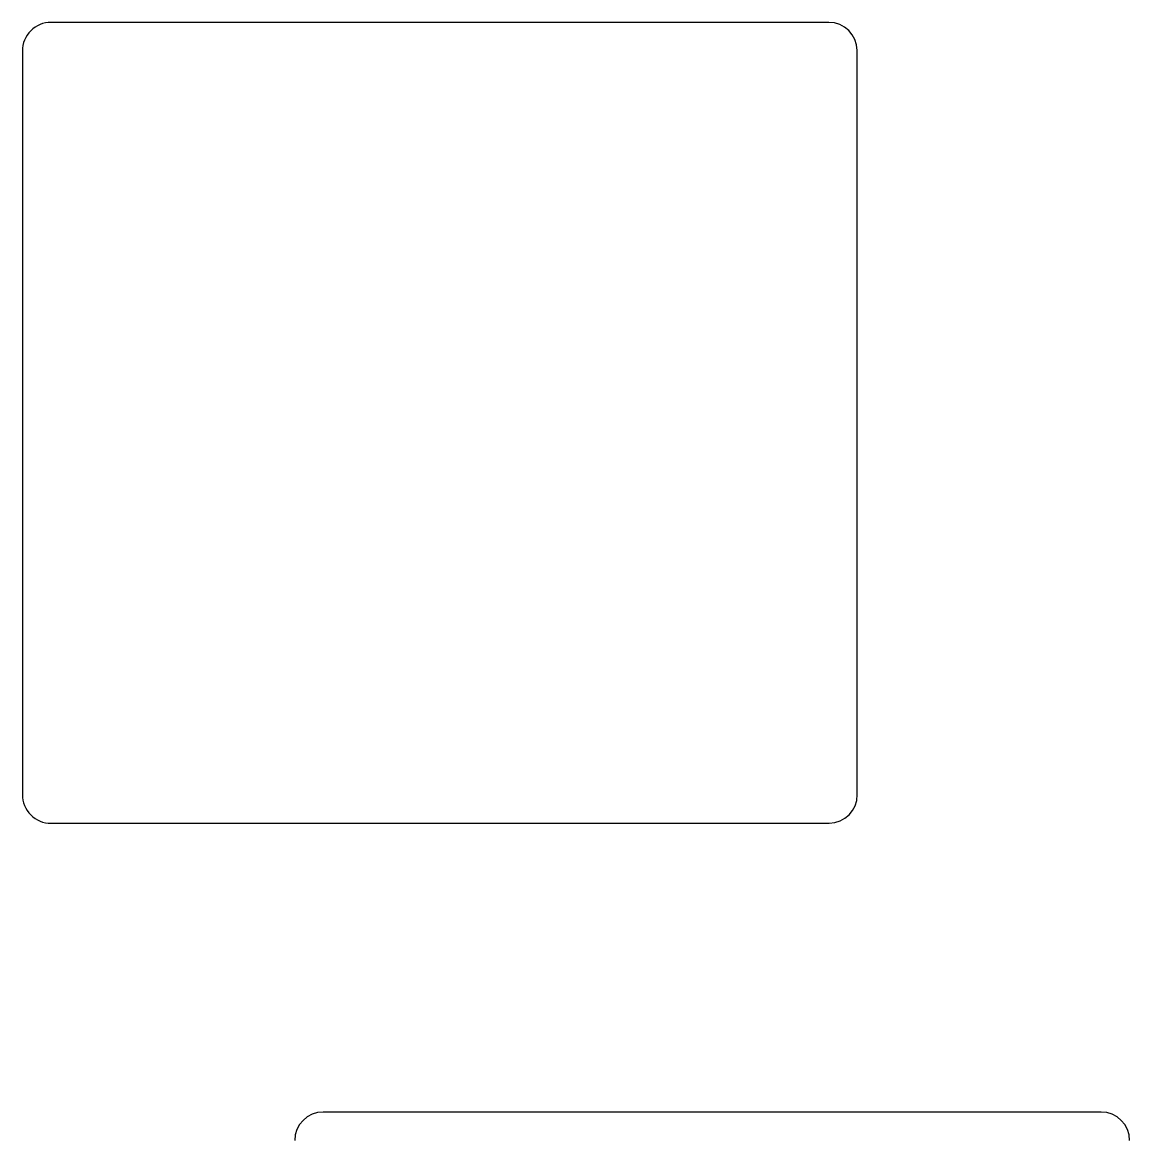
# Model space of a CAD drawing. Header units: millimetres. Extents: x -10 to 277, y -95 to 18.
# Drawn here: x 226.06 to 245.43, y -69.7 to -50.15 of the extents above; entities that cross this region are included whole.
import ezdxf

# ---------------------------------------------------------------- set-up
doc = ezdxf.new("R2010")
doc.units = ezdxf.units.MM
doc.header["$MEASUREMENT"] = 0
doc.layers.add('BLACK', color=7, linetype='CONTINUOUS')
doc.layers.add('Edge.Cuts', color=53, linetype='CONTINUOUS')

msp = doc.modelspace()

# ---------------------------------------------------------------- linework, layer by layer
at = {"layer": 'BLACK', "linetype": 'Continuous'}
for p, q in [((240.162412, -50.152051), (226.5625, -50.152051)), ((226.0625, -50.652003), (226.0625, -63.652051)), ((240.6625, -63.651903), (240.6625, -50.644041)), ((226.562512, -64.152051), (240.168657, -64.152051))]:
    msp.add_line(p, q, dxfattribs=at)
at = {"layer": 'BLACK'}
for centre, radius, start, end in [((226.562412, -50.652003), 0.499912, 89.989915, 180), ((240.162412, -50.652203), 0.500152, 0.9350487, 90), ((226.562512, -63.652103), 0.499948, 179.9940414, 270), ((240.162312, -63.651903), 0.500188, 270.7268293, 0)]:
    msp.add_arc(centre, radius, start, end, dxfattribs=at)
at = {"layer": 'Edge.Cuts', "linetype": 'Continuous'}
msp.add_line((244.925, -69.2), (231.325, -69.2), dxfattribs=at)
at = {"layer": 'Edge.Cuts'}
for centre, radius, start, end in [((231.325022, -69.700041), 0.500022, 90.0025208, 179.9953019), ((244.925022, -69.700041), 0.500041, 0.0046985, 90.0025208)]:
    msp.add_arc(centre, radius, start, end, dxfattribs=at)

doc.saveas('drawing.dxf')
